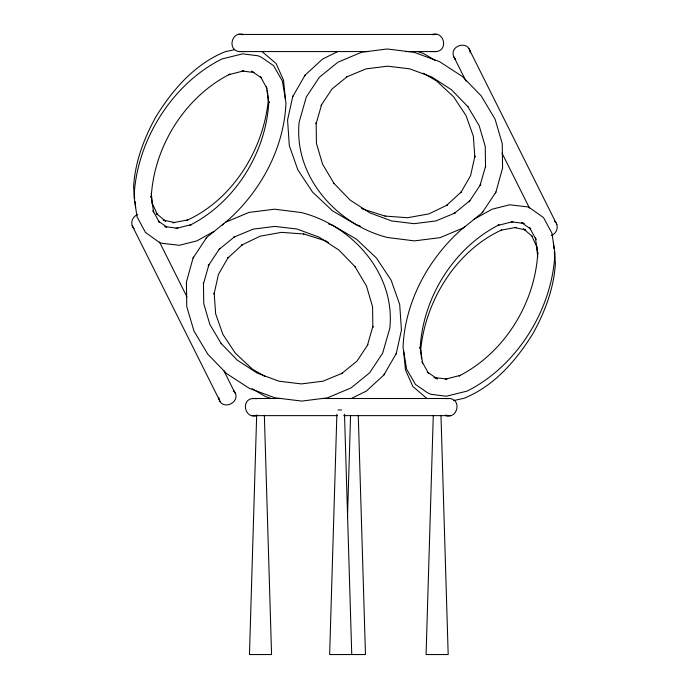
<?xml version="1.0" encoding="UTF-8"?>
<svg xmlns="http://www.w3.org/2000/svg" width="689" height="689" viewBox="0 0 689 689"><rect width="100%" height="100%" fill="white"/><g stroke="black" fill="none" stroke-linecap="round" stroke-linejoin="round"><path stroke-width="1.03" d="M256.67 415.321L249.461 654.55L271.569 654.55L264.361 415.321M336.878 414.253L329.643 654.55L365.471 654.55L358.263 415.321M347.497 517.232L350.572 415.321M433.286 415.321L426.078 654.55L448.186 654.55L440.977 415.321M537.79 252.484C535.207 303.074 504.451 352.871 459.072 375.953L460.493 375.341L445.249 379.191L447.032 379.096L433.984 377.443L437.437 378.976L427.361 372.017L428.567 373.481L422.021 361.604L422.658 363.232L420.135 347.084L420.152 348.574C422.736 297.863 453.569 247.954 499.051 224.821L497.656 225.492L512.935 221.634L511.152 221.806L524.208 223.46L522.357 223.029M268.374 99.311C263.835 149.306 232.813 199.698 186.306 220.644L187.761 219.946L172.81 222.728L174.618 222.556L163.112 220.058M420.626 350.77C425.139 301.136 455.765 251.011 501.773 229.902M337.016 51.959L322.65 58.996L305.098 75.11L292.739 96.572L287.563 119.946L289.311 145.603L297.837 169.838L312.573 192.085L332.58 210.912L356.265 224.769M351.984 398.121L366.35 391.085L383.902 374.971L396.261 353.509L401.437 330.134L399.689 304.478L391.163 280.242L376.427 257.996L356.42 239.169L332.735 225.312M193.058 258.056L186.418 282.068L186.762 306.527L193.953 330.987L207.785 354.18L226.578 373.559L249.461 388.432L274.894 397.786L301.816 401.084L327.335 397.872L351.054 387.89L369.648 372.801L382.671 353.138L389.836 328.102C395.46 273.688 352.337 225.475 301.429 212.565L274.549 209.198L249.056 212.401L225.329 222.314L206.734 237.404L193.058 258.056L193.712 257.066M495.942 192.033L502.582 168.021L502.238 143.562L495.046 119.094L481.215 95.909L462.422 76.522L439.539 61.648L414.106 52.295L387.184 48.997L361.665 52.209L337.946 62.191L319.351 77.28L306.329 96.951L299.164 121.979C293.54 176.401 336.663 224.614 387.571 237.524L414.451 240.883L439.944 237.679L463.671 227.766L482.266 212.686L495.942 192.033L495.288 193.023M304.504 76.135L305.098 75.11M292.739 96.572L293.325 95.556M321.057 105.495L321.651 104.478L316.139 123.701L316.148 122.59L316.44 143.364L322.547 164.146L334.062 183.507L333.726 183.162L350.184 200.137L369.95 212.935L391.653 220.928L414.167 223.675L435.836 220.954L455.196 212.944L454.232 213.426L469.838 200.766L469.183 201.756L480.767 184.264L480.112 185.255L485.616 166.04L485.538 167.143L485.245 146.387L479.148 125.639L467.65 106.295L467.934 106.683L451.631 89.871L431.77 76.961L409.705 68.848L387.631 66.17L365.988 68.891L346.653 76.892M367.943 344.586L367.349 345.611L372.861 326.379L372.852 327.49L372.56 306.717L366.453 285.944L354.938 266.574L355.274 266.927L338.945 250.081L319.05 237.145L296.942 229.015L274.833 226.405L253.164 229.136L233.804 237.145L234.768 236.654L219.162 249.315M383.902 374.971L384.496 373.946M395.675 354.525L396.261 353.509M206.089 238.385L206.734 237.404M219.533 248.763L219.817 248.333L208.233 265.816L208.888 264.826L203.384 284.049L203.462 282.938L203.755 303.694L209.852 324.45L221.35 343.785L221.066 343.398L237.369 360.218L257.23 373.119L278.881 381.172L301.369 383.911L323.012 381.189L342.347 373.188L341.417 373.739L357.014 361.088L367.366 345.456M482.266 212.686L482.911 211.695M321.634 104.625L331.986 89.002L347.583 76.341M222.271 225.131L223.865 223.77M225.458 222.418C260.037 192.705 284.195 148.712 285.952 102.695L282.404 81.035L273.507 65.601L261.501 57.316L258.056 55.783L242.674 53.837L221.892 58.987C171.673 84.161 136.611 140.952 134.054 196.77L137.042 216.828L145.439 232.417L160.348 243.096L179.347 245.301L196.89 240.866L213.943 231.418M465.135 226.311C429.66 256.058 404.856 300.671 403.048 347.385L406.596 369.046L415.493 384.479L427.499 392.764L430.944 394.297L446.326 396.244L467.108 391.102C517.327 365.919 552.389 309.128 554.946 253.319L551.958 233.261L543.561 217.664L528.652 206.993L509.653 204.788L492.11 209.215L474.135 219.18M137.679 214.658C132.486 216.26 130.066 223.003 133.132 227.516L219.111 399.482L218.637 397.295M551.321 235.423C556.807 233.743 558.977 226.552 555.575 221.987M243.26 34.45C231.478 30.867 227.051 50.245 239.29 51.572L368.245 51.572M445.74 415.631C457.522 419.222 461.949 399.835 449.71 398.509L321.815 398.509M432.89 34.812L434.337 34.45L241.262 34.45L242.717 34.812M405.924 51.572L436.318 51.572C448.548 50.245 444.121 30.867 432.347 34.45M281.009 398.509L252.682 398.509C240.452 399.835 244.879 419.222 256.652 415.631M256.842 415.088L254.663 415.631L337.343 415.631M234.527 49.668L224.95 51.804C194.703 64.103 172.526 89.751 155.792 116.992C143.88 138.584 135.027 162.087 133.588 186.9L134.7 198.51M501.239 230.135L516.19 227.353M453.465 400.602L464.05 398.276C494.297 385.986 516.474 360.338 533.208 333.097C545.12 311.497 553.973 287.993 555.412 263.181L554.3 251.571M239.29 51.572L243.518 51.537M449.71 398.509L445.482 398.552L447.471 398.552M239.023 34.484L241.055 34.484M434.544 34.484L436.585 34.484M254.93 398.552L256.911 398.552L252.682 398.509M338.092 409.955L341.649 409.955M252.415 415.596L254.456 415.596M447.945 415.596L449.977 415.596M343.63 415.631L447.738 415.631L445.559 415.088M432.089 51.537L436.318 51.572M254.008 72.509L241.968 70.984L243.751 70.889L228.507 74.739L229.928 74.128C184.549 97.218 153.793 147.007 151.21 197.597L151.124 196.115L153.638 212.229L152.941 210.619L159.478 222.487L158.22 221.074L166.609 226.87M514.382 227.525L525.888 230.023M166.643 227.051L164.792 226.621L177.848 228.274L176.065 228.447L191.344 224.588L189.949 225.26C235.431 202.127 266.264 152.217 268.848 101.516L268.865 102.997L266.342 86.848L266.979 88.485L260.433 76.608L261.639 78.064L251.563 71.105L253.173 72.147M418.447 51.864L423.39 53.432L435.164 60.339M363.025 209.103L385.573 216.234L385.117 216.088L407.578 217.724L428.894 213.891L447.609 204.866L446.618 205.365L461.354 191.843L460.7 192.825L470.57 175.678L474.919 156.067L474.842 157.144L473.352 136.276L466.108 115.692L453.595 96.805L436.714 81.052L423.39 73.223M356.084 224.717L360.261 226.035M328.739 224.046L332.916 225.372M270.553 398.216L265.609 396.649L252.028 388.674M361.424 208.112L363.206 209.163M328.464 242.494L325.975 240.978L303.427 233.847L303.883 233.993L281.422 232.357L260.106 236.189L241.391 245.224L242.382 244.716L227.646 258.237L228.3 257.255L218.43 274.403L214.081 294.014L214.158 292.937L215.648 313.805L222.892 334.389L235.405 353.276L252.286 369.037L264.722 376.332M525.052 229.816L523.407 228.843L532.046 236.129M163.948 220.265L165.593 221.238L156.17 213.289L157.419 214.692L152.097 202.936M262.078 51.589L276.108 63.552L283.515 80.139L285.453 99.474M426.922 398.492L412.892 386.538L405.485 369.941L403.547 350.606M521.547 222.633L530.78 229.006L529.522 227.594L536.059 239.462L535.362 237.851L537.876 253.974M470.174 51.184C467.245 40.126 449.504 45.87 453.689 56.498L466.048 81.207M454.723 58.479L455.73 59.581M233.27 390.508L234.277 391.602L233.984 391.025C242.347 401.523 222.581 411.789 218.826 398.905M554.404 220.876L555.868 222.564L469.889 50.598L470.363 52.786M133.132 227.516L134.105 228.645M453.689 56.498L455.016 59.056M468.856 48.618L469.149 49.212M556.54 223.994L556.841 224.588M502.048 153.208L529.514 208.138M159.486 241.951L186.952 296.873M223.882 370.725L235.311 393.591M132.159 225.501L133.425 228.093M219.851 400.869L220.144 401.463M531.581 235.397L536.903 247.144M553.388 242.399L553.999 248.514M536.662 246.559L537.713 257.057M420.609 349.349L421.556 358.823M267.332 90.207L268.391 100.732M151.287 193.023L152.338 203.531M135.001 201.567L135.612 207.682M344.509 414.253L351.752 654.55"/></g></svg>
